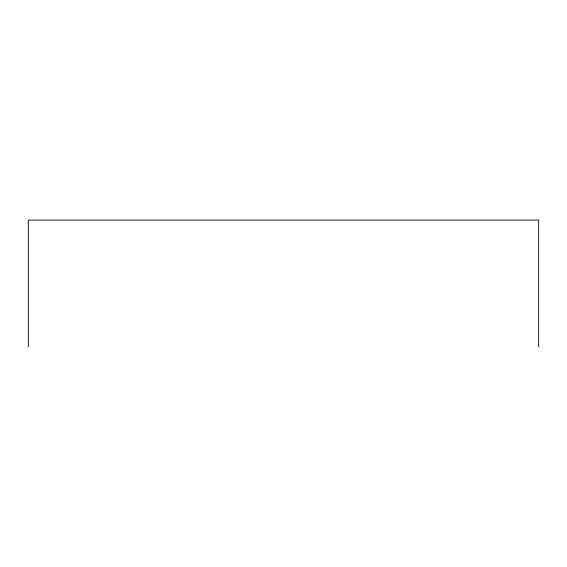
<?xml version="1.0" encoding="UTF-8"?>
<svg xmlns="http://www.w3.org/2000/svg" width="567" height="567" viewBox="0 0 567 567"><rect width="100%" height="100%" fill="white"/><g stroke="black" fill="none" stroke-linecap="round" stroke-linejoin="round"><path stroke-width="0.85" d="M538.65 346.912L538.65 220.088L28.35 220.088L28.35 346.912"/></g></svg>
